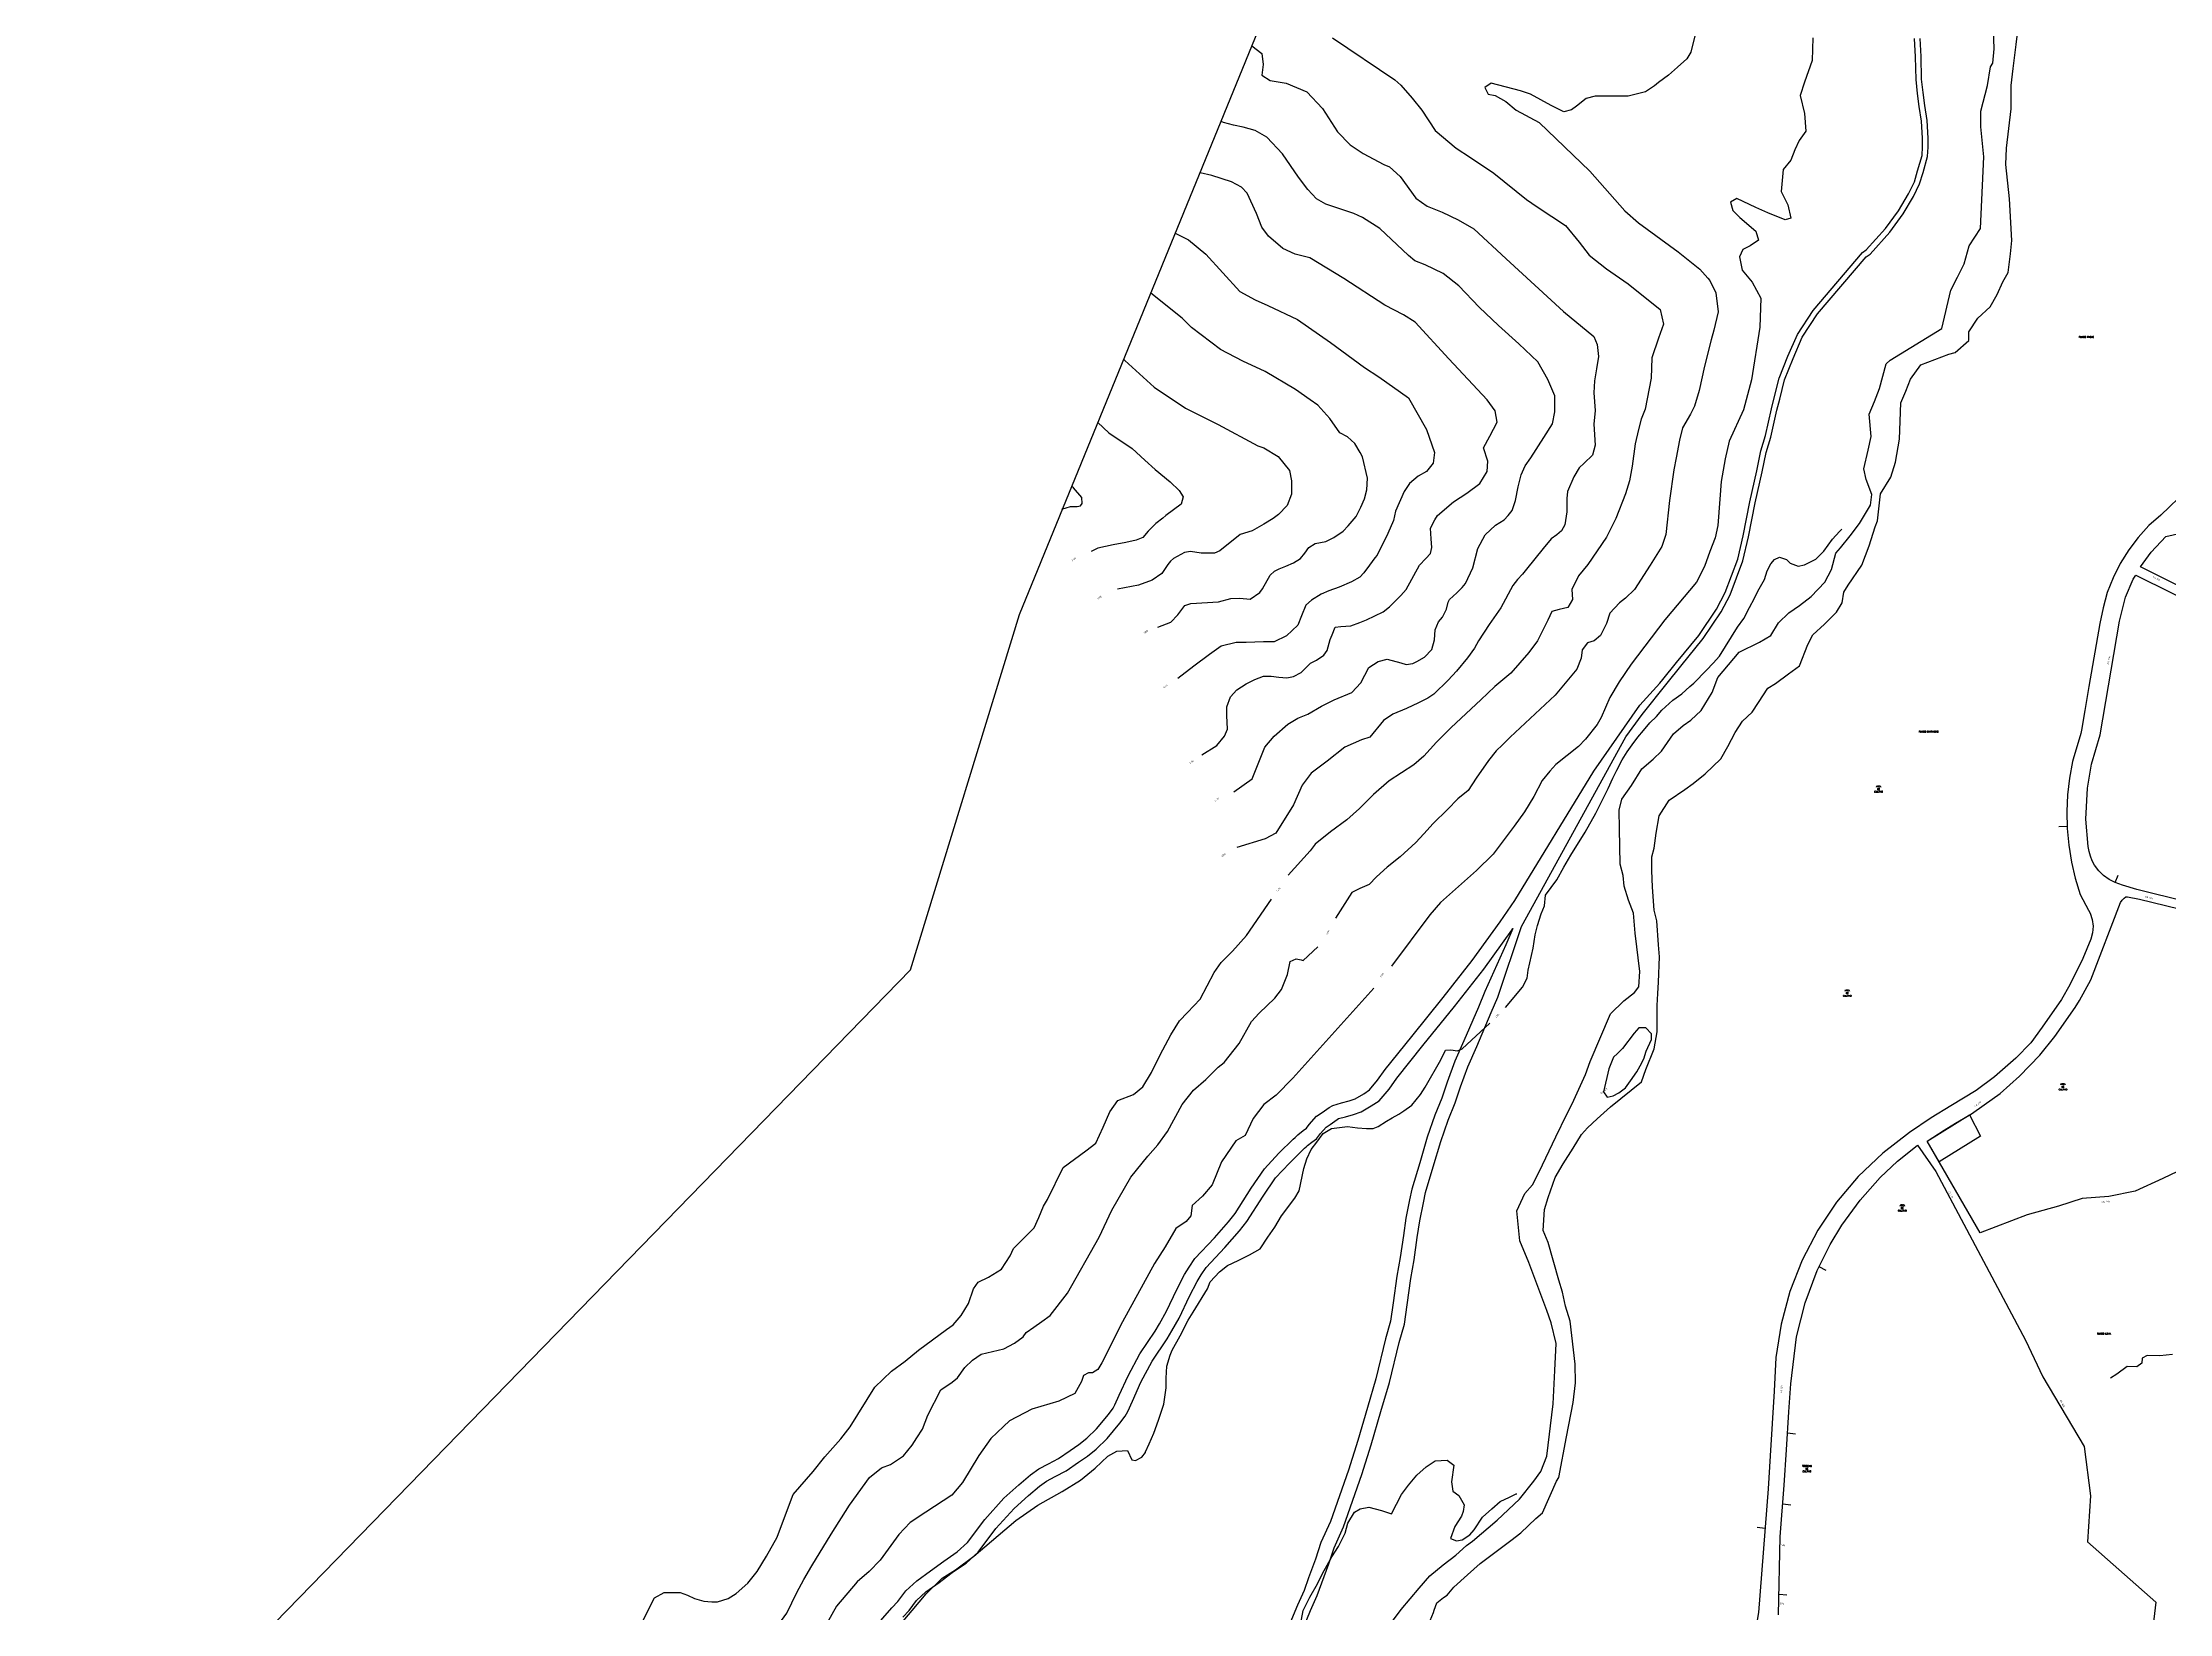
# Model space of a CAD drawing. Header units: inches. Extents: x 317537 to 321067, y 8681602 to 8686742.
# Drawn here: x 319039 to 320373, y 8684894 to 8685878 of the extents above; entities that cross this region are included whole.
import ezdxf
from ezdxf.enums import TextEntityAlignment as Align

# ---------------------------------------------------------------- set-up
doc = ezdxf.new("R2010")
doc.units = ezdxf.units.IN
doc.header["$MEASUREMENT"] = 0
for name, color, linetype in [('AVENIDAS', 56, 'Continuous'), ('CURVAS_DE_NIVEL', 8, 'Continuous'), ('CURVAS_DE_NIVEL_TEXT', 4, 'Continuous'), ('LIMITE_DISTRITO', 5, 'Continuous'), ('LOZA_DEPORTIVA', 8, 'Continuous'), ('MANZANAS', 5, 'Continuous'), ('MEDIANERAS', 1, 'Continuous'), ('NOM_CALLES', 7, 'Continuous'), ('NUM_LOTE', 8, 'Continuous'), ('RIOS_QUEBRADAS', 4, 'Continuous'), ('TOPONIMOS', 7, 'Continuous')]:
    doc.layers.add(name, color=color, linetype=linetype)
doc.styles.add('ANC_1_00', font='ROMANS.shx')
doc.styles.add('ROMANS', font='ROMANS.shx')

msp = doc.modelspace()

# ---------------------------------------------------------------- linework, layer by layer
at = {"layer": 'AVENIDAS'}
for points in [[(319829.4, 8684884), (319834, 8684895.3), (319838.2, 8684904.7), (319841.1, 8684912.8), (319845.5, 8684924.7), (319848.8, 8684934.7), (319854.8, 8684947.9), (319866.2, 8684980.6), (319872.2, 8684999.3), (319878.2, 8685020.1), (319883.6, 8685038.2), (319889.6, 8685063.3), (319893, 8685074.9), (319894.6, 8685087), (319896.9, 8685103.5), (319899, 8685115.1), (319901, 8685129.2), (319902.6, 8685139.7), (319904.9, 8685151), (319906.2, 8685157.3), (319911, 8685173.4), (319915.7, 8685189.4), (319920.3, 8685202.7), (319924.7, 8685213.6), (319928, 8685223.6), (319932.7, 8685236.2), (319938.3, 8685248.8), (319947.4, 8685270.1), (319951.5, 8685279.9), (319966.3, 8685324.2), (320031.7, 8685442.9), (320041.9, 8685456.9), (320057.6, 8685476.7), (320066.2, 8685487.3), (320080.3, 8685504.6), (320091.5, 8685521.3), (320097.2, 8685531.9), (320105.2, 8685553.3), (320108.7, 8685568.3), (320112.8, 8685589.6), (320117.3, 8685609.1), (320119.7, 8685621.3), (320122.7, 8685630.8), (320126.5, 8685647.7), (320128.2, 8685654.6), (320131.3, 8685666.7), (320136.7, 8685680.1), (320142.4, 8685693.5), (320152, 8685708.1), (320182.4, 8685743.9), (320184.9, 8685745.6), (320197.2, 8685759.4), (320205.6, 8685770.7), (320212, 8685781.6), (320215.9, 8685789.5), (320218.1, 8685796.7), (320220.9, 8685806.7), (320221.3, 8685812.6), (320221.3, 8685818.3), (320220.6, 8685829.2), (320219.2, 8685838.6), (320218.2, 8685846.8), (320217.2, 8685855.2), (320216.8, 8685869.4), (320216.2, 8685880.7)], [(320180.1, 8685746.6), (320182.5, 8685748.2), (320194.5, 8685761.7), (320202.7, 8685772.6), (320208.9, 8685783.3), (320212.7, 8685790.8), (320214.7, 8685797.7), (320217.5, 8685807.3), (320217.8, 8685812.7), (320217.8, 8685818.2), (320217.1, 8685828.9), (320215.7, 8685838.1), (320214.7, 8685846.3), (320213.7, 8685854.9), (320213.3, 8685869.3), (320212.7, 8685880.6)], [(319560.4, 8684884.1), (319571.7, 8684897.1), (319575.4, 8684901.1), (319580.3, 8684907.8), (319587.2, 8684914), (319595.9, 8684920.2), (319604.2, 8684926.4), (319612.6, 8684932.2), (319619.1, 8684938), (319629.9, 8684952.5), (319641.8, 8684965.8), (319651.3, 8684974.2), (319658.6, 8684980.5), (319663.7, 8684984.2), (319669.8, 8684987.4), (319676.1, 8684990.7), (319683.5, 8684995.7), (319688.9, 8684999.4), (319693.8, 8685003.4), (319700, 8685009.3), (319707.4, 8685018.3), (319710.3, 8685022.2), (319711.5, 8685024.2), (319714.2, 8685030.3), (319719.7, 8685042.4), (319727, 8685056.3), (319736.7, 8685070.4), (319739.4, 8685075.1), (319743.8, 8685082.9), (319750.2, 8685096.5), (319755.1, 8685106), (319758, 8685110.6), (319761.6, 8685116), (319773.8, 8685128.9), (319782.6, 8685139), (319786.9, 8685144.3), (319796.8, 8685160), (319805.2, 8685172.2), (319814.3, 8685182.1), (319823.1, 8685190.9), (319824.5, 8685191.9), (319825, 8685192.4), (319826.2, 8685193.6), (319829.5, 8685196.2), (319831.5, 8685197.6), (319833.3, 8685200), (319837.8, 8685205.2), (319841.3, 8685207.6), (319845.8, 8685210.7), (319848, 8685212), (319853.6, 8685213.5), (319858.3, 8685214.9), (319862, 8685216.1), (319867.5, 8685219.3), (319871.1, 8685221.7), (319876.1, 8685227.7), (319880.9, 8685234.5), (319897.5, 8685255.2), (319917.3, 8685279.5), (319935.5, 8685302.7), (319952.9, 8685327), (319962.1, 8685340.3), (320011.6, 8685421.5), (320040.5, 8685462.9), (320053.1, 8685476.6), (320054.9, 8685478.9), (320063.5, 8685489.5), (320077.5, 8685506.6), (320088.5, 8685523.1), (320094, 8685533.4), (320101.9, 8685554.3), (320105.3, 8685569), (320109.4, 8685590.3), (320113.9, 8685609.8), (320116.3, 8685622.2), (320119.4, 8685631.8), (320123.1, 8685648.6), (320124.8, 8685655.4), (320127.9, 8685667.7), (320133.4, 8685681.5), (320139.3, 8685695.2), (320149.2, 8685710.3), (320180.1, 8685746.6)], [(319578.4, 8684891.1), (319582.4, 8684895.4), (319587, 8684901.7), (319592.9, 8684907), (319601.2, 8684913), (319609.4, 8684919.1), (319618.2, 8684925.1), (319625.7, 8684931.9), (319636.9, 8684946.8), (319648.2, 8684959.4), (319657.2, 8684967.4), (319664.2, 8684973.4), (319668.5, 8684976.5), (319674, 8684979.4), (319680.8, 8684983), (319688.6, 8684988.3), (319694.2, 8684992.2), (319699.7, 8684996.6), (319706.7, 8685003.1), (319714.5, 8685012.7), (319717.8, 8685017.2), (319719.5, 8685020.2), (319722.4, 8685026.6), (319727.8, 8685038.4), (319734.8, 8685051.7), (319744.3, 8685065.7), (319747.2, 8685070.7), (319751.7, 8685078.7), (319758.3, 8685092.5), (319763, 8685101.5), (319765.6, 8685105.7), (319768.7, 8685110.4), (319780.4, 8685122.8), (319789.5, 8685133.3), (319794.2, 8685139.1), (319804.3, 8685155), (319812.2, 8685166.6), (319820.8, 8685175.8), (319829, 8685184), (319830.4, 8685185.1), (319831.4, 8685186), (319832.1, 8685186.8), (319834.9, 8685188.9), (319837.9, 8685191.1), (319840.3, 8685194.4), (319843.8, 8685198.4), (319846.3, 8685200.1), (319850.7, 8685203.1), (319851.6, 8685203.7), (319856, 8685204.8), (319861, 8685206.3), (319865.8, 8685207.9), (319872.2, 8685211.7), (319877.1, 8685214.9), (319883.3, 8685222.2), (319888.1, 8685229.1), (319904.5, 8685249.5), (319924.4, 8685273.9), (319942.7, 8685297.3), (319960.2, 8685321.8), (319960.9, 8685322.8), (319956.6, 8685312.7), (319943.4, 8685283.4), (319939.3, 8685273.5), (319930.2, 8685252.4), (319924.5, 8685239.6), (319919.7, 8685226.6), (319916.4, 8685216.6), (319912, 8685205.8), (319907.3, 8685192.1), (319902.6, 8685176), (319897.6, 8685159.4), (319896.2, 8685152.7), (319893.9, 8685141.2), (319892.3, 8685130.4), (319890.2, 8685116.6), (319888.2, 8685104.9), (319885.8, 8685088.2), (319884.3, 8685076.7), (319881, 8685065.6), (319875.1, 8685040.5), (319869.7, 8685022.6), (319863.8, 8685001.9), (319857.8, 8684983.4), (319846.6, 8684951.1), (319840.6, 8684937.9), (319837.2, 8684927.6), (319832.8, 8684915.8), (319830, 8684907.9), (319825.9, 8684898.7), (319821.2, 8684887.2)]]:
    msp.add_lwpolyline(points, dxfattribs=at)
at = {"layer": 'CURVAS_DE_NIVEL'}
for points in [[(319847.9, 8685881.1), (319886.9, 8685854.8), (319890.7, 8685851.4), (319897.9, 8685843.2), (319903.8, 8685835.7), (319912.3, 8685823), (319925.4, 8685812), (319934.3, 8685806.1), (319949, 8685796.3), (319969.5, 8685779.8), (319976.1, 8685775.1), (319985.4, 8685769.2), (319993.9, 8685763.4), (320002.5, 8685753.1), (320008.7, 8685744.8), (320019.7, 8685736.3), (320033.3, 8685727), (320053.2, 8685710.9), (320055.3, 8685701.7), (320052.3, 8685692.8), (320048.1, 8685680.5), (320047.7, 8685667.8), (320043.9, 8685648.3), (320041.3, 8685642.1), (320039.6, 8685635.6), (320037.5, 8685626.7), (320035.8, 8685612.6), (320034.1, 8685603.5), (320031.6, 8685595.2), (320025.4, 8685579.8), (320019.6, 8685568.1), (320007.9, 8685551.1), (320002.1, 8685544), (319997.9, 8685535.3), (319998.3, 8685529), (319995.4, 8685524), (319990, 8685522.8), (319985.4, 8685521.5), (319982.9, 8685516.1), (319976.3, 8685503.2), (319970.9, 8685495.8), (319959.6, 8685482.9), (319949.6, 8685474.5), (319940.9, 8685466.2), (319922.2, 8685448.8), (319913, 8685439.6), (319905.1, 8685430.9), (319898.8, 8685425.5), (319883.4, 8685415.5), (319873.5, 8685406.8), (319864.7, 8685398), (319856.8, 8685390.9), (319846.6, 8685383.5), (319836.9, 8685375.8), (319833.9, 8685371.5), (319820.1, 8685356.2)], [(320075.1, 8685882.3), (320072.5, 8685872.1), (320069.9, 8685868), (320064.2, 8685862.8), (320058.5, 8685857.8), (320052.3, 8685853.2), (320049.7, 8685851.1), (320044, 8685847.2), (320033.3, 8685844.6), (320022.6, 8685844.6), (320012.5, 8685844.6), (320006.8, 8685843), (320000.8, 8685838.2), (319997.6, 8685836), (319992.9, 8685834.8), (319985, 8685838.6), (319971.9, 8685845.7), (319965.7, 8685847.9), (319947.3, 8685852.7), (319943.3, 8685850), (319945.4, 8685845.7), (319949.9, 8685845), (319956.6, 8685841.2), (319963.1, 8685835.7), (319977.4, 8685828.1), (320009.2, 8685797.5), (320031.1, 8685772.7), (320039.7, 8685765.1), (320064.5, 8685747), (320078.2, 8685736.2), (320083.2, 8685730.5), (320084.4, 8685729.1), (320088.2, 8685721.2), (320089.6, 8685709.3), (320087, 8685697.8), (320085.3, 8685691.9), (320081, 8685675.4), (320077.7, 8685660.1), (320074.8, 8685650.3), (320072.2, 8685645.3), (320067.2, 8685636.7), (320065.5, 8685628.9), (320063.4, 8685617.9), (320061.9, 8685610.3), (320059.1, 8685591.2), (320056.9, 8685569.9), (320054.3, 8685562.3), (320047.1, 8685550.6), (320037.1, 8685535.3), (320031.6, 8685529.9), (320027.8, 8685527), (320021.8, 8685520.5), (320019.7, 8685514.1), (320015.8, 8685506.5), (320012, 8685503.1), (320007.7, 8685501.9), (320004.4, 8685497.6), (320003.7, 8685492.2), (320001, 8685485.5), (319987.4, 8685469), (319959.3, 8685442.8), (319954.5, 8685438), (319950.4, 8685434.2), (319945.6, 8685428.2), (319938, 8685417), (319933, 8685409.4), (319926.5, 8685404.1), (319919.9, 8685397.4), (319911, 8685388.6), (319905.1, 8685382.2), (319900, 8685376.7), (319890.3, 8685367.8), (319882.1, 8685361.2), (319875.5, 8685355.2), (319870.9, 8685350.4), (319864.9, 8685348), (319859.9, 8685345.4), (319849.7, 8685329.3)], [(320148.9, 8685881.2), (320148.6, 8685866.8), (320143.8, 8685853.3), (320141, 8685844.9), (320143.8, 8685833.6), (320144.7, 8685822.7), (320140.5, 8685816.8), (320137.7, 8685810.9), (320135.1, 8685804.4), (320130.3, 8685798.5), (320129.2, 8685784.7), (320133.4, 8685776.5), (320135.1, 8685768.1), (320131.7, 8685767), (320120.8, 8685771.5), (320113.2, 8685774.8), (320101.3, 8685780.5), (320097.4, 8685778.2), (320098.8, 8685772.9), (320103.3, 8685768.4), (320113.2, 8685759.9), (320114.9, 8685754.3), (320109.8, 8685750.7), (320105, 8685748.4), (320103, 8685743.9), (320104.7, 8685735.5), (320110.9, 8685727.9), (320116.3, 8685718), (320115.7, 8685699.7), (320110.6, 8685666.8), (320105.6, 8685648), (320096.6, 8685628.3), (320094, 8685617.3), (320091.5, 8685603), (320090.6, 8685592), (320089.5, 8685575.4), (320087.8, 8685567.8), (320084.5, 8685559.1), (320081.1, 8685549.8), (320076, 8685539.9), (320056.3, 8685516.3), (320035.2, 8685488.5), (320027.6, 8685477.5), (320021.7, 8685467.6), (320016.3, 8685455), (320013.8, 8685450.8), (320006.5, 8685441.5), (320002, 8685437), (319987.9, 8685425.7), (319984.2, 8685421.5), (319979.4, 8685415.6), (319974.1, 8685405.5), (319968.2, 8685395.9), (319961.7, 8685386.9), (319948.5, 8685369.5), (319938.1, 8685359.3), (319915.5, 8685339.1), (319908.8, 8685331.5), (319884.9, 8685299.3)], [(319797.3, 8685876), (319803.6, 8685871.2), (319804.4, 8685864.4), (319803.6, 8685857.8), (319808.7, 8685854.3), (319818.8, 8685852.6), (319831.8, 8685847.2), (319841.6, 8685836.9), (319850.9, 8685822.1), (319859, 8685814.1), (319867, 8685808.6), (319880.1, 8685801.8), (319883.6, 8685800.2), (319890.2, 8685794.2), (319900, 8685780.7), (319907.3, 8685775.6), (319916.6, 8685771.8), (319926.7, 8685767.1), (319936.5, 8685761.3), (319956.8, 8685742.5), (319992.6, 8685709.6), (320011.7, 8685694), (320013.8, 8685688.9), (320014.7, 8685681.4), (320013.4, 8685673.6), (320012.2, 8685666.1), (320011.7, 8685658.5), (320012.5, 8685647.5), (320011.7, 8685638.9), (320012.5, 8685625.9), (320010.9, 8685619.6), (320005.7, 8685614.5), (320002.4, 8685611.5), (319999.1, 8685606), (319995.1, 8685596.7), (319994.8, 8685592.4), (319994.8, 8685584.1), (319993.6, 8685575.9), (319991.4, 8685572.1), (319988.5, 8685569.6), (319985, 8685567.1), (319980, 8685561.1), (319969.4, 8685548), (319966.9, 8685545), (319963.9, 8685541.7), (319960.9, 8685537.9), (319953.3, 8685523.9), (319946.1, 8685513.3), (319939.3, 8685503.2), (319936.8, 8685498.5), (319932.5, 8685492.6), (319925.7, 8685484.1), (319920.4, 8685478.6), (319911.4, 8685469.8), (319907.6, 8685467.3), (319901.7, 8685464.2), (319894.3, 8685460.7), (319885.6, 8685457.2), (319879.9, 8685453.3), (319871.2, 8685442.8), (319866, 8685441), (319855.6, 8685436.6), (319844.6, 8685427.7), (319834.4, 8685420.2), (319828.9, 8685412.6), (319823.4, 8685400.3), (319812.4, 8685382.5), (319805.6, 8685379.1), (319787.8, 8685373.6)], [(319786, 8685408.5), (319797.6, 8685416.7), (319805.4, 8685436.5), (319811.2, 8685443.5), (319819.9, 8685450.9), (319826.1, 8685454.6), (319832.3, 8685457.1), (319840.9, 8685462.1), (319848.8, 8685466.2), (319859.9, 8685470.7), (319865.7, 8685476.9), (319870.6, 8685486.4), (319876.4, 8685490.1), (319882.2, 8685491.7), (319890.8, 8685489.3), (319894.1, 8685488.4), (319898.3, 8685489), (319900.8, 8685490.1), (319905.5, 8685493), (319910.1, 8685497.7), (319911.9, 8685503.7), (319912.3, 8685510), (319914.4, 8685515.1), (319916.9, 8685518), (319919.4, 8685523), (319920.4, 8685527.3), (319921.2, 8685529), (319925.8, 8685533.3), (319929.1, 8685536.5), (319931.2, 8685539.1), (319935.9, 8685548.9), (319939, 8685561.1), (319943.6, 8685569.6), (319950, 8685575.6), (319955.4, 8685578.9), (319958, 8685581.8), (319960.5, 8685584.9), (319962.6, 8685591.1), (319964.3, 8685599.6), (319966.1, 8685607.2), (319968.6, 8685612.8), (319972.3, 8685617.8), (319980.4, 8685630.6), (319985.8, 8685639.1), (319987.2, 8685646.6), (319987.2, 8685656.7), (319982.9, 8685666.9), (319976.5, 8685678), (319964.7, 8685689.4), (319951.9, 8685700.8), (319939.8, 8685712.2), (319927, 8685725.7), (319917.3, 8685733.3), (319905.9, 8685738.9), (319899.5, 8685741.4), (319895.4, 8685744.7), (319877.6, 8685761.7), (319866.6, 8685768.5), (319861.2, 8685771), (319843.7, 8685776.8), (319837.9, 8685780.3), (319832.3, 8685786.1), (319826.5, 8685793.8), (319816.6, 8685808.5), (319806.6, 8685818.8), (319799.4, 8685823), (319791.8, 8685825.2), (319785.8, 8685826.3), (319779.5, 8685828.1), (319778, 8685828.7)], [(319766, 8685431.8), (319775.4, 8685437.6), (319780.1, 8685443.5), (319782.1, 8685447.8), (319781.7, 8685456.4), (319781.7, 8685461.8), (319784, 8685468.1), (319787.9, 8685472.4), (319793.8, 8685476.3), (319799.2, 8685479), (319804.7, 8685481), (319809.4, 8685481), (319814.2, 8685480.3), (319819.3, 8685480), (319823.4, 8685480.8), (319828.2, 8685483.3), (319834.1, 8685489.1), (319837.8, 8685491), (319842.4, 8685494.2), (319844.5, 8685497.2), (319846.4, 8685504), (319847.6, 8685507), (319849.6, 8685511.7), (319853, 8685512.1), (319859.3, 8685512.5), (319864.9, 8685514.7), (319869.2, 8685516.3), (319879.7, 8685521.4), (319883.5, 8685524.4), (319890.6, 8685531.6), (319894, 8685535.3), (319902.5, 8685550.6), (319906.3, 8685554.8), (319909.3, 8685557.9), (319910.1, 8685561.7), (319909.7, 8685567.1), (319909.3, 8685573.8), (319912, 8685579), (319913.6, 8685581.8), (319923.7, 8685590.3), (319932.1, 8685595.8), (319940.2, 8685601.8), (319944.9, 8685609.3), (319945.3, 8685615.7), (319942.6, 8685624.2), (319946.5, 8685631.4), (319951.1, 8685640.3), (319949.9, 8685647.4), (319944.9, 8685654.2), (319920.8, 8685680), (319899.7, 8685702.8), (319892.4, 8685707.5), (319880.7, 8685713.5), (319854.9, 8685730.3), (319833.7, 8685743.2), (319824.4, 8685745.6), (319816.7, 8685749), (319807.8, 8685756.7), (319803.6, 8685762.5), (319800.2, 8685771), (319794.3, 8685783.7), (319790.9, 8685787.5), (319784.6, 8685790.9), (319772.3, 8685794.8), (319764.8, 8685796.5)], [(319749.3, 8685758.6), (319757.6, 8685754.4), (319768.5, 8685745.5), (319789.7, 8685722.2), (319799.3, 8685716.9), (319807.4, 8685713.4), (319826, 8685704.5), (319846.7, 8685690.2), (319867.9, 8685674.4), (319876.9, 8685668.6), (319895.4, 8685655.4), (319906.8, 8685635.7), (319911.9, 8685621.2), (319911, 8685614.6), (319906.8, 8685609.2), (319901.6, 8685606.3), (319896.1, 8685601.8), (319892.7, 8685596.7), (319887.3, 8685584.5), (319886, 8685578.5), (319882.6, 8685570.4), (319875.8, 8685556.9), (319874.5, 8685555.2), (319871.1, 8685550.5), (319867.5, 8685545.8), (319864.9, 8685543.1), (319859.8, 8685540.1), (319852.1, 8685536.7), (319845.5, 8685534.5), (319840.7, 8685532.4), (319834.7, 8685528.7), (319831.1, 8685525.5), (319828.4, 8685518.8), (319826.2, 8685512.9), (319819, 8685506.2), (319811.3, 8685502.6), (319804.6, 8685502.6), (319793.7, 8685502.1), (319787.4, 8685502.1), (319778, 8685499.9), (319770.8, 8685494.5), (319760.9, 8685487.3), (319751, 8685479.6)], [(319738.4, 8685511.7), (319746.5, 8685514.9), (319750.8, 8685519.4), (319755.3, 8685525.3), (319759.1, 8685526.6), (319776.4, 8685527.5), (319784.1, 8685529.6), (319789.7, 8685530), (319796.3, 8685529.2), (319802.3, 8685533.4), (319804, 8685535.8), (319808.7, 8685544.3), (319811.5, 8685546.9), (319814.5, 8685548.2), (319818.7, 8685549.9), (319823.4, 8685552), (319827.7, 8685554.8), (319830.5, 8685558.2), (319833.1, 8685561.6), (319836.9, 8685564.2), (319843.7, 8685565.5), (319848.7, 8685568), (319854.6, 8685571.9), (319857.6, 8685575.3), (319862.8, 8685581.1), (319865.7, 8685587), (319867.9, 8685592.2), (319869.4, 8685597.7), (319869.8, 8685605.2), (319866.6, 8685618.4), (319865.3, 8685621.2), (319861.9, 8685626.8), (319857.2, 8685631), (319852.5, 8685633.6), (319846.1, 8685642.6), (319838.6, 8685650.9), (319833.9, 8685654.3), (319824.7, 8685660.7), (319805.7, 8685672), (319791.6, 8685678.4), (319777.7, 8685685.7), (319759.5, 8685699.6), (319753.6, 8685705.3), (319734, 8685721.1)], [(319717, 8685679.5), (319717.7, 8685678.8), (319736, 8685662.1), (319755.7, 8685649), (319776.1, 8685638.7), (319801, 8685625.4), (319804.9, 8685624.2), (319813.7, 8685618.7), (319821, 8685609.9), (319822.2, 8685603.5), (319822.2, 8685595), (319819.5, 8685588), (319814, 8685582.3), (319810.7, 8685579.8), (319804.9, 8685576.2), (319797.6, 8685572.2), (319790, 8685569.7), (319777.2, 8685559.5), (319773.8, 8685558.2), (319765.6, 8685558.2), (319758.8, 8685559.1), (319755, 8685558.6), (319748.1, 8685554.8), (319746.4, 8685553.1), (319744.7, 8685551), (319740.9, 8685545.4), (319734.9, 8685541.1), (319726.3, 8685538.1), (319713.1, 8685535.6)], [(319700.8, 8685639.9), (319707.7, 8685633.6), (319722.3, 8685623.8), (319730.2, 8685616.3), (319736.6, 8685610.5), (319746, 8685602.9), (319751.8, 8685597.4), (319754.2, 8685593.5), (319753, 8685588.9), (319743.3, 8685581.7), (319741.4, 8685580.1), (319737.2, 8685576.8), (319732.3, 8685571.9), (319729, 8685568), (319724.7, 8685566.2), (319718.3, 8685564.7), (319710.4, 8685563.4), (319700.7, 8685561.3), (319696.5, 8685559.2)], [(319678.2, 8685585.6), (319683.7, 8685587.4), (319687.7, 8685587.4), (319689.8, 8685587.7), (319691, 8685589.2), (319690.7, 8685592.9), (319685.5, 8685599), (319684.5, 8685599.9)], [(319956.3, 8685273.3), (319966.9, 8685286), (319969.8, 8685291.8), (319970.6, 8685296.8), (319973.7, 8685310.5), (319975, 8685318.9), (319976.3, 8685324.8), (319978.7, 8685332), (319980.8, 8685337), (319981.3, 8685343.7), (319988.4, 8685353.4), (319992.8, 8685361.2), (319997.3, 8685368.8), (320006.2, 8685383.2), (320013, 8685395.1), (320018.2, 8685405.5), (320020.6, 8685410.7), (320023.6, 8685417), (320026.2, 8685422), (320029.5, 8685428.5), (320032.5, 8685433.5), (320035.8, 8685438), (320039.2, 8685442.8), (320042.9, 8685446.9), (320046.8, 8685451.7), (320051, 8685455.8), (320054.4, 8685459.7), (320061.2, 8685466), (320066.8, 8685469.9), (320071.8, 8685474.5), (320074.4, 8685476.7), (320082.4, 8685484.7), (320086.6, 8685489.2), (320090.5, 8685493.6), (320101.8, 8685511.8), (320105.7, 8685517.2), (320109.3, 8685524), (320112.4, 8685530), (320114.6, 8685534.2), (320118.7, 8685541.7), (320120.4, 8685547), (320122.6, 8685551.5), (320125, 8685554.1), (320128, 8685555.6), (320132.5, 8685554.2), (320134.7, 8685551.8), (320139.7, 8685550), (320143.7, 8685550.8), (320150.9, 8685554.4), (320155.9, 8685559.4), (320161.3, 8685566.9), (320165.6, 8685571.6), (320167.1, 8685573.1)], [(319414.1, 8684886), (319422.8, 8684903.3), (319428.8, 8684906.6), (319439, 8684906.6), (319443.6, 8684904.9), (319447.8, 8684902.9), (319453.8, 8684901.2), (319458.8, 8684900.8), (319462.3, 8684900.8), (319469, 8684902.9), (319474, 8684906), (319481.3, 8684912.6), (319487.1, 8684919.9), (319493.1, 8684929.5), (319499.8, 8684941.3), (319505.5, 8684957.1), (319509.7, 8684968), (319522.2, 8684982.5), (319529.7, 8684991.7), (319539.7, 8685002.9), (319545.5, 8685010.4), (319560.9, 8685035.3), (319571.3, 8685045.3), (319580, 8685051.6), (319588.4, 8685058.6), (319605.8, 8685071.5), (319610, 8685074.4), (319615, 8685080.3), (319619.6, 8685087.7), (319622.9, 8685096.9), (319625.8, 8685101.1), (319632.1, 8685104.4), (319640.4, 8685109.4), (319645.8, 8685117.7), (319647.9, 8685122.3), (319652.9, 8685127.3), (319660.8, 8685135.2), (319663.7, 8685141.8), (319666.6, 8685148.9), (319669.1, 8685153), (319679.1, 8685173), (319693.2, 8685183.4), (319699.5, 8685188.4), (319704.1, 8685198.4), (319708.2, 8685207.9), (319713.2, 8685215), (319723.2, 8685218.8), (319729, 8685223.7), (319734.4, 8685232.5), (319739.9, 8685243.7), (319746.5, 8685256.2), (319751.9, 8685264.9), (319756.9, 8685270.3), (319764.8, 8685278.6), (319773.6, 8685295.3), (319778.1, 8685301.5), (319785.2, 8685308.6), (319793.9, 8685318.4), (319809.6, 8685341.3)], [(319495.1, 8684879), (319505.8, 8684893.8), (319512.1, 8684906.6), (319516.4, 8684914.8), (319521.4, 8684923.4), (319533.5, 8684943.2), (319545, 8684961.3), (319557.7, 8684978.7), (319565.1, 8684984.7), (319570.8, 8684986.8), (319578.9, 8684992.3), (319584.4, 8684999), (319587.3, 8685003.5), (319590.8, 8685009), (319594.2, 8685017.8), (319602.3, 8685033.6), (319609.5, 8685038.4), (319612.8, 8685041.2), (319617.3, 8685047.7), (319622.1, 8685052.2), (319627.6, 8685056), (319641.9, 8685059.3), (319648.4, 8685062.9), (319653.9, 8685067), (319655.8, 8685069.6), (319660.6, 8685072.9), (319665.6, 8685076.5), (319670.8, 8685080.3), (319681.8, 8685094.2), (319701.6, 8685129.3), (319709.5, 8685146.2), (319721.5, 8685167), (319732, 8685180.1), (319738.4, 8685187.2), (319744.4, 8685195.6), (319753.7, 8685212.5), (319760.8, 8685221.6), (319768.5, 8685228.3), (319776.1, 8685235.9), (319779.9, 8685238.8), (319789.3, 8685250.7), (319797.1, 8685264.5), (319801.9, 8685269.8), (319811.7, 8685279.1), (319815.8, 8685284.6), (319819.6, 8685294.1), (319821.3, 8685302.2), (319825.1, 8685303.9), (319828.2, 8685303.2), (319829.4, 8685302.7), (319838.6, 8685311.3)], [(319873.8, 8685285.5), (319822.9, 8685229.1), (319812.5, 8685218.4), (319804.9, 8685212.5), (319798.1, 8685203.8), (319793.1, 8685193.1), (319787.2, 8685189.7), (319778.2, 8685176.5), (319772.5, 8685162.1), (319766.3, 8685155.1), (319759.9, 8685149.2), (319759, 8685142.7), (319756.2, 8685139.3), (319749.7, 8685134.8), (319743, 8685123.3), (319736.2, 8685112.9), (319716.2, 8685076.3), (319703.3, 8685050.7), (319700.7, 8685046.5), (319697.4, 8685044.3), (319694.8, 8685044.3), (319691.7, 8685042.6), (319690.6, 8685038.9), (319686.4, 8685031.3), (319676.2, 8685026.5), (319659.3, 8685021.5), (319645.3, 8685014.2), (319641.6, 8685010.8), (319633.7, 8685003.2), (319626.1, 8684992.5), (319616, 8684975.6), (319609.2, 8684967.7), (319592.9, 8684957), (319583.1, 8684950.6), (319576, 8684943), (319564.2, 8684926.9), (319557.4, 8684919.9), (319549.8, 8684913.4), (319536.9, 8684898), (319531, 8684887.6)], [(319557.1, 8684863.2), (319584.4, 8684895.3), (319593.1, 8684905.9), (319603.1, 8684915.7), (319611.5, 8684920.9), (319623.1, 8684929.5), (319649.3, 8684951.7), (319663.2, 8684961.4), (319678.4, 8684969.9), (319689.9, 8684977), (319699, 8684984.6), (319707.1, 8684992.2), (319712.7, 8684995.3), (319719.4, 8684995.7), (319722, 8684989.8), (319724.4, 8684989.4), (319728.3, 8684991.4), (319730.7, 8684994.4), (319730.7, 8684994.8), (319732.9, 8684999.8), (319735.9, 8685006.6), (319738.8, 8685014.6), (319742.2, 8685024.6), (319743.5, 8685035), (319743.5, 8685041), (319744, 8685048.6), (319746.1, 8685055.4), (319747.4, 8685058.6), (319752.4, 8685067.5), (319757.4, 8685077.3), (319760.5, 8685082.3), (319769.4, 8685097), (319771.1, 8685101.4), (319777, 8685107.6), (319782, 8685111.6), (319788.7, 8685114.8), (319795.9, 8685118.3), (319802.6, 8685122), (319807.4, 8685129.3), (319811.7, 8685135.6), (319813.9, 8685139.1), (319815.8, 8685142.8), (319824.3, 8685153.9), (319826.9, 8685158.4), (319829.9, 8685172.5), (319831.7, 8685178.4), (319834.5, 8685184.4), (319838, 8685189), (319842.1, 8685194.4), (319847.3, 8685197.5), (319857.3, 8685198.8), (319863.6, 8685197.9), (319869.2, 8685197.5), (319873.4, 8685197.5), (319876.4, 8685198.8), (319881.8, 8685202), (319885.3, 8685204.2), (319889.4, 8685206.4), (319892.5, 8685208.5), (319897.5, 8685212.2), (319903.1, 8685218.9), (319905.9, 8685223.3), (319915.7, 8685240.6), (319918.7, 8685246.5), (319922, 8685246.9), (319926.3, 8685246.1), (319929.2, 8685247.4), (319946.4, 8685263.5)], [(320374.5, 8685055.8), (320366.6, 8685054.9), (320358.6, 8685055.2), (320355.5, 8685053.6), (320355.2, 8685050.3), (320352.2, 8685048.1), (320346, 8685048.4), (320339.6, 8685043.5), (320335.5, 8685041.1)], [(319827.9, 8684886.3), (319829.4, 8684895.3), (319833.7, 8684903.7), (319838.4, 8684912.1), (319841.6, 8684918.5), (319847.4, 8684929), (319851.6, 8684935.4), (319855.8, 8684943.8), (319857.4, 8684950.1), (319861.6, 8684957), (319865.3, 8684959.1), (319870.6, 8684960.2), (319878.5, 8684958), (319884.9, 8684955.9), (319891.2, 8684968.1), (319895.4, 8684973.9), (319900.7, 8684980.2), (319906.5, 8684985.5), (319912.3, 8684989.2), (319919.7, 8684989.7), (319923.9, 8684986.5), (319922.4, 8684976), (319923.4, 8684970.2), (319927.1, 8684967.5), (319930.3, 8684961.7), (319929.8, 8684957.5), (319928.7, 8684954.4), (319924.5, 8684948), (319921.8, 8684940.6), (319925.5, 8684939.1), (319929.2, 8684939.6), (319934, 8684942.7), (319936.6, 8684945.9), (319941.9, 8684953.8), (319947.7, 8684959.1), (319953, 8684963.8), (319958.8, 8684966.5), (319963, 8684968.6), (319963.5, 8684968.6)]]:
    msp.add_lwpolyline(points, dxfattribs=at)
at = {"layer": 'LIMITE_DISTRITO'}
msp.add_lwpolyline([(319039.2, 8684738), (319583.3, 8685296.9), (319651.6, 8685519.6), (320139.6, 8686713.3), (320334.8, 8686741.8), (321066.9, 8686694.4), (320832.7, 8685585.9), (320413, 8684524.8)], dxfattribs=at)
at = {"layer": 'LOZA_DEPORTIVA'}
for points in [[(320247.1, 8685206), (320254.1, 8685192.7), (320228.2, 8685176.7), (320220.7, 8685189.6)], [(320220.7, 8685189.6), (320247.1, 8685206)]]:
    msp.add_lwpolyline(points, dxfattribs=at)
at = {"layer": 'MANZANAS'}
for points in [[(319908.1, 8684886.6), (319911.1, 8684894.1), (319911.5, 8684895.6), (319913.3, 8684900.1), (319917.5, 8684903.5), (319919.7, 8684905), (319923.9, 8684909.9), (319932.5, 8684917.8), (319940.4, 8684924.9), (319947.2, 8684929.8), (319959.6, 8684939.2), (319966, 8684944.1), (319975.4, 8684953.1), (319979.6, 8684956.5), (319988.2, 8684976.4), (319989.7, 8684978.7), (319994.6, 8685004.3), (319998.8, 8685025.7), (320000.3, 8685038.1), (319999.9, 8685049.7), (319996.9, 8685076.8), (319993.9, 8685086.2), (319992, 8685094.9), (319989.7, 8685102.4), (319983, 8685126.1), (319979.9, 8685133.6), (319980.7, 8685146.8), (319983, 8685154.3), (319987.5, 8685166.7), (319992.4, 8685175.3), (319998.8, 8685185.1), (320004, 8685193.7), (320007.8, 8685197.9), (320013.8, 8685203.5), (320022.1, 8685211), (320041.6, 8685226.8), (320044.3, 8685234.4), (320049.5, 8685247.5), (320051.4, 8685258), (320051.4, 8685274.6), (320051.8, 8685282.1), (320052.2, 8685289.2), (320052.9, 8685305), (320052.2, 8685312.6), (320051.1, 8685327.6), (320049.5, 8685334.4), (320048.4, 8685348.7), (320048, 8685359.2), (320048, 8685367.8), (320049.5, 8685373.1), (320050.7, 8685382.5), (320052.6, 8685393.4), (320059, 8685403.2), (320068.7, 8685409.9), (320074, 8685413.7), (320081.5, 8685419.7), (320091.3, 8685429.1), (320095.8, 8685437), (320100.3, 8685445.7), (320104.9, 8685452.8), (320110.9, 8685458.4), (320115, 8685464.5), (320120.7, 8685473.5), (320125.5, 8685476.5), (320133.8, 8685482.5), (320140.6, 8685487.4), (320145.9, 8685500.9), (320148.9, 8685506.9), (320156.4, 8685513.7), (320163.9, 8685521.2), (320167.3, 8685526.9), (320168.4, 8685533.6), (320171.1, 8685538.1), (320179.7, 8685550.6), (320184.2, 8685562.6), (320188, 8685574.6), (320189.5, 8685578.4), (320191.4, 8685595.3), (320197.8, 8685605.8), (320200.8, 8685615.2), (320203.4, 8685629.5), (320203.8, 8685640.8), (320204.2, 8685652.4), (320207.2, 8685659.6), (320210.2, 8685667.1), (320216.7, 8685676.1), (320234.3, 8685682.9), (320238.3, 8685683.8), (320246.7, 8685691.4), (320246.8, 8685696.9), (320252.4, 8685705.5), (320260.2, 8685712.5), (320264.6, 8685720.3), (320268, 8685728.1), (320271.5, 8685734.1), (320272.8, 8685745.8), (320273.7, 8685754), (320272.3, 8685780.3), (320270, 8685801.7), (320270.4, 8685811.9), (320273.4, 8685836.7), (320273.4, 8685851.3), (320274.5, 8685861.9), (320276.4, 8685876.9), (320278.7, 8685895.7)], [(320383.6, 8685597.9), (320367.1, 8685582), (320359.7, 8685575.4), (320353, 8685568), (320347, 8685560.1), (320341.7, 8685551.6), (320337.2, 8685542.7), (320333.6, 8685533.5), (320330.9, 8685523.9), (320329, 8685514.1), (320322.1, 8685474.5), (320319.6, 8685459.5), (320317.4, 8685447.2), (320316.9, 8685445), (320312.1, 8685428.9), (320311.7, 8685427.5), (320309.8, 8685417.1), (320308.6, 8685406.6), (320308.2, 8685396.1), (320308.4, 8685385.5), (320309.4, 8685375), (320311.1, 8685364.5), (320313.4, 8685354.3), (320316.5, 8685344.2), (320321.8, 8685334.4), (320322.8, 8685332.4), (320324.2, 8685328.4), (320324.7, 8685324.3), (320324.4, 8685320.1), (320323.2, 8685316.1), (320318.3, 8685304.1), (320310.2, 8685287.5), (320304.8, 8685278.3), (320292.8, 8685261), (320285.6, 8685251.2), (320276.3, 8685241.6), (320262.9, 8685229.8), (320251.3, 8685221.4), (320235.4, 8685211.6), (320223.1, 8685204.2), (320209.5, 8685195), (320192.8, 8685182.1), (320177.5, 8685167.5), (320163.9, 8685151.3), (320152.1, 8685133.7), (320142.3, 8685115), (320134.6, 8685095.3), (320129.1, 8685074.9), (320125.8, 8685054), (320124.8, 8685032.9), (320122.2, 8684992.3), (320120.9, 8684971.6), (320115, 8684894.2), (320099.6, 8684806)], [(320447.2, 8685323.7), (320352.2, 8685347.3), (320343.1, 8685350), (320338.6, 8685351.6), (320334.7, 8685353.5), (320331.2, 8685356), (320328.2, 8685359), (320325.6, 8685362.5), (320324.2, 8685365.3), (320323.1, 8685368.2), (320322.2, 8685371.2), (320321.6, 8685374.3), (320320.2, 8685391.3), (320321.1, 8685410.9), (320323.7, 8685425.9), (320329.2, 8685444.3), (320341.2, 8685515.4), (320345.1, 8685530.6), (320349.9, 8685541.8), (320351.4, 8685544.4), (320396.1, 8685522.1)], [(320390.7, 8685176.8), (320368.3, 8685166.1), (320351, 8685158.2), (320334.5, 8685154.9), (320317.8, 8685153.7), (320302.9, 8685148.8), (320283.4, 8685143.4), (320253.8, 8685132), (320220.7, 8685189.6), (320231.4, 8685196.4), (320238.5, 8685200.8), (320248.5, 8685206.7), (320256.3, 8685212.3), (320266.5, 8685219.5), (320278.5, 8685230.3), (320291.2, 8685243.5), (320300.8, 8685255.1), (320313.4, 8685273.4), (320316.1, 8685277.7), (320323.2, 8685290.6), (320341.9, 8685339.1), (320342.9, 8685340.7), (320344.1, 8685341.9), (320345.2, 8685342.8), (320346.2, 8685342.8), (320353.7, 8685341.2), (320378.6, 8685335.1)], [(320127.5, 8684892.6), (320128.5, 8684941.6), (320131, 8684973.9), (320132.4, 8684996), (320134, 8685020), (320135.1, 8685037.5), (320138.7, 8685067), (320144.2, 8685088.3), (320151.8, 8685108.4), (320159.9, 8685124.7), (320167.2, 8685136.8), (320178.7, 8685152.6), (320191.3, 8685166.8), (320202.1, 8685177), (320214.4, 8685186.9), (320214.6, 8685187), (320226, 8685170.6), (320282.3, 8685064.8), (320293.2, 8685041.9), (320319.1, 8684998.2), (320323.1, 8684967.3), (320321.1, 8684938.5), (320364, 8684900.7), (320361, 8684875.8)]]:
    msp.add_lwpolyline(points, dxfattribs=at)
msp.add_lwpolyline([(320454.8, 8685620.9), (320458, 8685620.7), (320495, 8685613.6), (320497.7, 8685598.1), (320499.8, 8685585.5), (320501.3, 8685574.6), (320493.5, 8685564.6), (320482, 8685553.1), (320454.3, 8685545.3), (320441.7, 8685536.4), (320434.4, 8685531.7), (320401.6, 8685525.9), (320354.3, 8685549.5), (320361, 8685558.7), (320370.3, 8685568.5), (320406, 8685576.6), (320411.6, 8685585.9), (320417.9, 8685593.4), (320428, 8685603.8), (320439.2, 8685613), (320446.5, 8685618.2), (320449.2, 8685619.7), (320452.7, 8685620.7)], close=True, dxfattribs=at)
at = {"layer": 'MEDIANERAS'}
for points in [[(320308.3, 8685386.8), (320303.3, 8685386.5)], [(320338.6, 8685351.6), (320340.3, 8685356.3)], [(320157.4, 8685108.5), (320152.9, 8685110.8)], [(320138.1, 8685005.9), (320133.1, 8685006.6)], [(320135.1, 8684961.3), (320130.1, 8684962)], [(320119, 8684946.7), (320114, 8684947.3)], [(320132.7, 8684904.9), (320127.8, 8684905.5)]]:
    msp.add_lwpolyline(points, dxfattribs=at)
at = {"layer": 'RIOS_QUEBRADAS'}
for points in [[(319883, 8684885.4), (319890.9, 8684895.9), (319902.2, 8684909.4), (319908.9, 8684917), (319917.2, 8684924.1), (319925.1, 8684930.1), (319931.9, 8684936.1), (319935.7, 8684938.8), (319951.1, 8684951.9), (319965, 8684965.1), (319974, 8684976.4), (319978.5, 8684982.4), (319982.3, 8684992.2), (319986.1, 8685024.9), (319987.2, 8685045.9), (319988, 8685062.8), (319984.9, 8685075.6), (319982.3, 8685083.5), (319971, 8685113.6), (319965.4, 8685127.1), (319963.5, 8685145.9), (319968.4, 8685156.8), (319973.3, 8685162.1), (319977.4, 8685170.4), (319987.9, 8685192.2), (319994.7, 8685206.5), (319998.1, 8685212.9), (320006.4, 8685231.3), (320009.4, 8685239.5), (320022.2, 8685269.3), (320030.5, 8685277.5), (320037.2, 8685282.8), (320039.9, 8685286.2), (320040.6, 8685295.9), (320037.6, 8685320), (320036.5, 8685332.4), (320033.5, 8685340.7), (320030.8, 8685349.3), (320030.1, 8685356.1), (320028.2, 8685363.2), (320027.8, 8685385.4), (320027.5, 8685397.1), (320029.3, 8685403.9), (320035.4, 8685412.5), (320041.7, 8685423), (320048.9, 8685429), (320054.2, 8685433.9), (320061.7, 8685444.8), (320067.7, 8685450.1), (320072.6, 8685453.5), (320079, 8685459.5), (320085.8, 8685470.8), (320089.5, 8685480.2), (320102.7, 8685496), (320115.5, 8685502.4), (320122.6, 8685506.5), (320127.5, 8685514.4), (320133.9, 8685520.8), (320140.7, 8685525.3), (320147.9, 8685530.9), (320156.5, 8685540), (320160.6, 8685547.8), (320163.3, 8685558), (320166.3, 8685561.4), (320172.3, 8685568.9), (320178.3, 8685576.8), (320185.1, 8685588.1), (320185.9, 8685594.8), (320182.5, 8685604.2), (320181, 8685611), (320183.6, 8685622.7), (320185.5, 8685631.3), (320184.3, 8685645.2), (320187.7, 8685653.1), (320190.7, 8685661.4), (320194.9, 8685676.8), (320197.5, 8685679.1), (320229.9, 8685699), (320235.5, 8685722.9), (320239.6, 8685731.1), (320243.8, 8685739.4), (320246.9, 8685750.7), (320254.1, 8685761.6), (320256.2, 8685806.5), (320254.3, 8685825.3), (320254.3, 8685835.1), (320258.5, 8685851.3), (320260.3, 8685862.9), (320261.9, 8685865.2), (320262.6, 8685874.2), (320262.2, 8685886.2)], [(320044.2, 8685260.5), (320040, 8685260.5), (320036.9, 8685257.2), (320029.6, 8685247.6), (320026.6, 8685244.6), (320024.1, 8685242.3), (320021, 8685234.8), (320017.7, 8685220.4), (320020, 8685217.1), (320023.8, 8685217.9), (320027.3, 8685219.9), (320031.6, 8685222.9), (320034.7, 8685227.4), (320038.7, 8685233), (320040.7, 8685236.8), (320043, 8685241.1), (320044.5, 8685245.9), (320047.8, 8685253.2), (320047.8, 8685256.9)], [(320047.8, 8685256.9), (320044.2, 8685260.5)]]:
    msp.add_lwpolyline(points, dxfattribs=at)

# ---------------------------------------------------------------- texts
at = {"layer": 'CURVAS_DE_NIVEL_TEXT'}
for s, rotation, p in [('1350', 32.7326, (319685.6, 8685554.2)), ('1325', 32.7326, (319701.8, 8685530.3)), ('1300', 32.7326, (319730.9, 8685508.8)), ('1275', 32.7326, (319742.9, 8685474.6)), ('1250', 32.7326, (319759.4, 8685427.2)), ('1225', 32.7326, (319775.3, 8685403.6)), ('1200', 32.7326, (319779.4, 8685368.8)), ('1175', 48.7899, (319813.9, 8685347.2)), ('1150', 54.303, (319844.8, 8685320.3)), ('1125', 54.303, (319878.7, 8685293.6)), ('1100', 42.2811, (319951.1, 8685268.3))]:
    msp.add_text(s, height=1, rotation=rotation, dxfattribs=at).set_placement(p, align=Align.MIDDLE)
at = {"layer": 'NOM_CALLES'}
for rotation, p in [(332.8372, (320364.4, 8685542.2)), (79.4628, (320334.5, 8685490.9)), (344.7041, (320359.8, 8685342.2)), (38.4614, (320018, 8685221.1)), (37.9997, (320252.4, 8685212.8)), (297.698, (320235.5, 8685156.2)), (5.2683, (320332.4, 8685151.6)), (86.8378, (320129.3, 8685034.2)), (297.698, (320305.4, 8685025.1))]:
    msp.add_text('CA. S/N', height=1, rotation=rotation, dxfattribs=at).set_placement(p, align=Align.MIDDLE)
at = {"layer": 'NUM_LOTE'}
for p in [(320130.5, 8684936.3), (320129.6, 8684899.7)]:
    msp.add_text('S/N', height=1, rotation=352.8423, dxfattribs=at).set_placement(p, align=Align.MIDDLE)
at = {"layer": 'TOPONIMOS', "char_height": 1, "attachment_point": 5, "style": 'ANC_1_00'}
for s, insert, width in [('FUNDO PACAE', (320320.5, 8685693.6), 249.159), ('FUNDO CHIRIMOYO', (320221.6, 8685446.2), 326.597), ('FUNDO LOMA', (320331.5, 8685068.9), 232.101)]:
    msp.add_mtext(s, dxfattribs=dict(at, insert=insert, width=width))
at = {"layer": 'TOPONIMOS', "char_height": 1, "width": 1, "attachment_point": 5, "rotation": 0.0005, "style": 'ROMANS'}
for s, insert in [('AREA DE CULTIVO', (320190.2, 8685410.2)), ('AREA DE CULTIVO', (320170.6, 8685282.3)), ('AREA DE CULTIVO', (320305.8, 8685223.6)), ('AREA DE CULTIVO', (320205.1, 8685147.7)), ('TERRENO DE CULTIVO', (320145.3, 8684984.2))]:
    msp.add_mtext(s, dxfattribs=dict(at, insert=insert))

doc.saveas('drawing.dxf')
